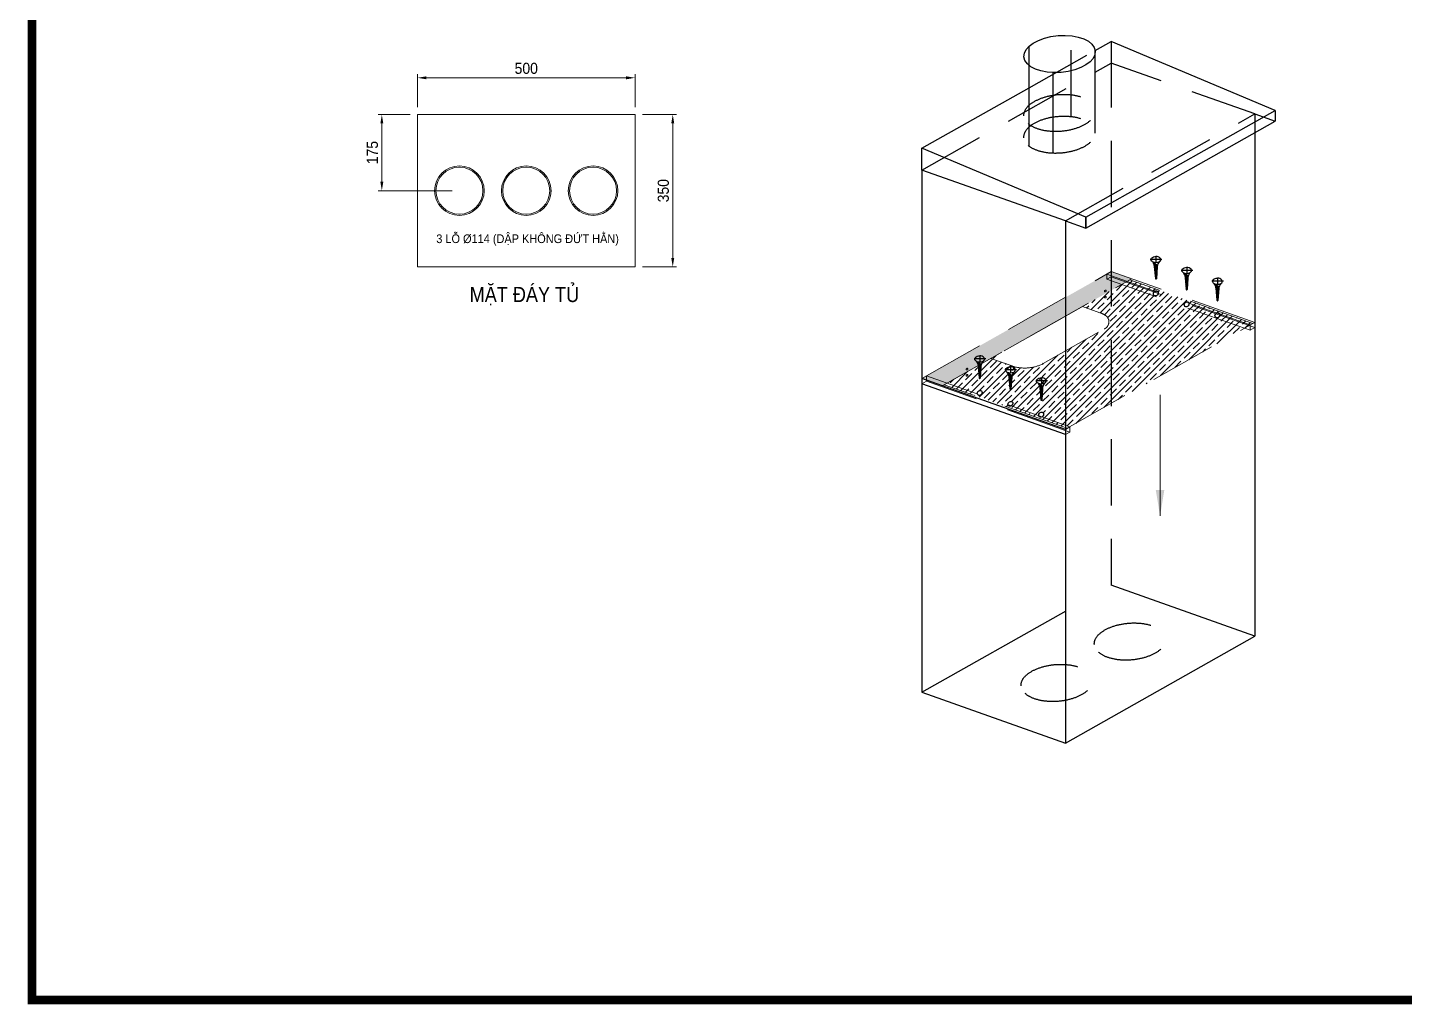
# Model space of a CAD drawing. Header units: millimetres. Extents: x 21200 to 27223, y 97648 to 101913.
# Drawn here: x 21200 to 24364, y 97648 to 99893 of the extents above; entities that cross this region are included whole.
import ezdxf
from ezdxf.enums import TextEntityAlignment as Align

# ---------------------------------------------------------------- set-up
doc = ezdxf.new("R2010")
doc.units = ezdxf.units.MM
doc.header["$LTSCALE"] = 6
doc.linetypes.add('DASHED', pattern=[19.05, 12.7, -6.35])
doc.linetypes.add('HIDDEN', pattern=[9.525, 6.35, -3.175])
for name, color, linetype, lineweight in [('Co ban', 3, 'Continuous', 13), ('Den', 2, 'Continuous', 25), ('DIM', 4, 'Continuous', 9), ('Net khuat', 6, 'HIDDEN', 13), ('Net manh', 4, 'Continuous', 13), ('Text', 4, 'Continuous', 0)]:
    doc.layers.add(name, color=color, linetype=linetype, lineweight=lineweight)
doc.styles.get("Standard").update_dxf_attribs({"font": 'VHELVCN.TTF', "height": 60})
doc.styles.add('VNI-HELVE', font='VHELVEN.TTF', dxfattribs={"width": 0.9})
doc.dimstyles.new('D10', dxfattribs={"dimscale": 1.7, "dimtxt": 15, "dimasz": 12, "dimexe": 5, "dimexo": 10, "dimgap": 5, "dimtad": 1, "dimtoh": 1, "dimdec": 0, "dimdsep": 46, "dimtxsty": 'VNI-HELVE', "dimcen": 250, "dimclrd": 256, "dimclre": 256, "dimclrt": 7, "dimadec": 0, "dimazin": 0, "dimtfac": 1, "dimtdec": 0, "dimtmove": 0, "dimatfit": 1, "dimfxl": 1, "dimtolj": 1, "dimtzin": 0, "dimlwd": -1, "dimlwe": -1, "dimarcsym": 0})
doc.dimstyles.get("Standard").update_dxf_attribs({"dimtxt": 40, "dimasz": 15, "dimexe": 10, "dimexo": 10, "dimgap": 10, "dimtad": 1, "dimdec": 0, "dimzin": 0, "dimdsep": 46, "dimtxsty": 'Standard', "dimblk": 'OBLIQUE', "dimcen": 0.09, "dimclrd": 5, "dimclre": 5, "dimclrt": 3, "dimadec": 0, "dimazin": 0, "dimtfac": 1, "dimtdec": 0, "dimtofl": 0, "dimtmove": 0, "dimatfit": 3, "dimfxl": 1, "dimtolj": 1, "dimtzin": 0, "dimlwd": 5, "dimlwe": 5, "dimarcsym": 0})

# ---------------------------------------------------------------- blocks, each defined once
blk = doc.blocks.new('*D61')
at = {"layer": 'Defpoints', "color": 0}
for p in [(22595.9, 99693), (22595.9, 99343), (22682.6, 99343)]:
    blk.add_point(p, dxfattribs=at)
at = {"layer": 'DIM'}
for p, q in [((22612.9, 99693), (22691.1, 99693)), ((22682.6, 99672.6), (22682.6, 99363.4)), ((22612.9, 99343), (22691.1, 99343))]:
    blk.add_line(p, q, dxfattribs=at)
for points in [[(22679.2, 99672.6), (22686, 99672.6), (22682.6, 99693)], [(22679.2, 99363.4), (22686, 99363.4), (22682.6, 99343)]]:
    blk.add_solid(points, dxfattribs=at)
at = {"layer": 'DIM', "color": 7, "insert": (22661, 99518), "char_height": 25.5, "attachment_point": 5, "rotation": 90, "style": 'VNI-HELVE'}
blk.add_mtext('\\A1;350', dxfattribs=at)
blk = doc.blocks.new('*D62')
at = {"layer": 'Defpoints', "color": 0}
for p in [(22014, 99693), (22095.9, 99693), (22192.4, 99518)]:
    blk.add_point(p, dxfattribs=at)
at = {"layer": 'DIM'}
for p, q in [((22078.9, 99693), (22005.5, 99693)), ((22014, 99538.4), (22014, 99672.6)), ((22175.4, 99518), (22005.5, 99518))]:
    blk.add_line(p, q, dxfattribs=at)
for points in [[(22010.6, 99672.6), (22017.4, 99672.6), (22014, 99693)], [(22010.6, 99538.4), (22017.4, 99538.4), (22014, 99518)]]:
    blk.add_solid(points, dxfattribs=at)
at = {"layer": 'DIM', "color": 7, "insert": (21992.4, 99605.5), "char_height": 25.5, "attachment_point": 5, "rotation": 90, "style": 'VNI-HELVE'}
blk.add_mtext('\\A1;175', dxfattribs=at)
blk = doc.blocks.new('*D63')
at = {"layer": 'Defpoints', "color": 0}
for p in [(22595.9, 99777.4), (22095.9, 99693), (22595.9, 99693)]:
    blk.add_point(p, dxfattribs=at)
at = {"layer": 'DIM'}
for p, q in [((22095.9, 99710), (22095.9, 99785.9)), ((22116.3, 99777.4), (22575.5, 99777.4)), ((22595.9, 99710), (22595.9, 99785.9))]:
    blk.add_line(p, q, dxfattribs=at)
for points in [[(22116.3, 99780.8), (22116.3, 99774), (22095.9, 99777.4)], [(22575.5, 99780.8), (22575.5, 99774), (22595.9, 99777.4)]]:
    blk.add_solid(points, dxfattribs=at)
at = {"layer": 'DIM', "color": 7, "insert": (22345.9, 99799), "char_height": 25.5, "attachment_point": 5, "style": 'VNI-HELVE'}
blk.add_mtext('\\A1;500', dxfattribs=at)
blk = doc.blocks.new('_Oblique')
at = {"color": 0, "lineweight": -2}
blk.add_line((-0.5, -0.5), (0.5, 0.5), dxfattribs=at)
blk = doc.blocks.new('t6')
h = blk.add_hatch(color=256)
edge = h.paths.add_edge_path(flags=16)
edge.add_ellipse((169800.5, 17911.2), major_axis=(-1.99, -1.1), ratio=0.735053, start_angle=0, end_angle=360)
edge = h.paths.add_edge_path(flags=16)
edge.add_ellipse((169482.6, 17731.7), major_axis=(-1.99, -1.1), ratio=0.735053, start_angle=0, end_angle=360)
h.paths.add_polyline_path([(169425.7, 17693.4), (169861.1, 17939.2), (169814, 17955.9), (169378.6, 17710.1)])
at = {"layer": 'Net manh', "linetype": 'DASHED', "ltscale": 2}
for p, q in [((169378.6, 17710.1), (169814, 17955.9)), ((169814, 17955.9), (169861.1, 17939.2)), ((169425.7, 17693.4), (169861.1, 17939.2)), ((169378.6, 17710.1), (169425.7, 17693.4))]:
    blk.add_line(p, q, dxfattribs=at)
for centre in [(169800.5, 17911.2), (169482.6, 17731.7)]:
    blk.add_ellipse(centre, major_axis=(-1.99, -1.1), ratio=0.735053, dxfattribs=at)
blk = doc.blocks.new('t7')
for p, q in [((169614.7, 17304.8), (169904.2, 17594.3)), ((169788.6, 17535.3), (169862.4, 17609.1)), ((169805.8, 17524.2), (169883.3, 17601.7)), ((169825.8, 17586.7), (169839.9, 17600.8)), ((169861.1, 17593.7), (169872.8, 17605.4)), ((169635.6, 17297.4), (169913, 17574.8)), ((169656.5, 17290), (169945.9, 17579.5)), ((169677.3, 17282.6), (169966.8, 17572.1)), ((169698.2, 17275.2), (169987.7, 17564.7)), ((169767.7, 17542.7), (169809.3, 17584.2)), ((169769.2, 17558.4), (169776.7, 17565.8)), ((169804.6, 17565.4), (169818.7, 17579.6)), ((169818.7, 17551.3), (169832.9, 17565.4)), ((169839.9, 17572.5), (169854.1, 17586.7)), ((169854.1, 17558.4), (169868.2, 17572.5)), ((169875.3, 17579.6), (169889.4, 17593.7)), ((169889.4, 17565.4), (169903.6, 17579.6)), ((169903.6, 17551.3), (169917.7, 17565.4)), ((169910.6, 17586.7), (169914.6, 17590.6)), ((169921.6, 17583.4), (169925.1, 17586.9)), ((169924.8, 17572.5), (169935.5, 17583.2)), ((169938.9, 17558.4), (169953.1, 17572.5)), ((169974.3, 17565.4), (169977.2, 17568.4)), ((169732.3, 17281), (170008.6, 17557.3)), ((169757.3, 17546.4), (169762.2, 17551.3)), ((169783.4, 17544.2), (169797.5, 17558.4)), ((169797.2, 17317.6), (170029.5, 17549.9)), ((169798.2, 17530.8), (169811.7, 17544.2)), ((169832.9, 17537.2), (169847, 17551.3)), ((169847, 17523), (169861.1, 17537.2)), ((169862.2, 17354.3), (170050.4, 17542.5)), ((169868.2, 17544.2), (169882.4, 17558.4)), ((169882.4, 17530.1), (169896.5, 17544.2)), ((169917.7, 17537.2), (169931.9, 17551.3)), ((169927.1, 17391), (170071.3, 17535.1)), ((169931.9, 17523), (169946, 17537.2)), ((169953.1, 17544.2), (169967.2, 17558.4)), ((169967.2, 17530.1), (169981.4, 17544.2)), ((169992.9, 17555.8), (169998.1, 17561)), ((170002.6, 17537.2), (170016.7, 17551.3)), ((170016.7, 17523), (170030.9, 17537.2)), ((170037.9, 17544.2), (170039.9, 17546.2)), ((170052.1, 17530.1), (170052.8, 17530.8)), ((170057.2, 17535.2), (170060.8, 17538.8)), ((169811.7, 17515.9), (169825.8, 17530.1)), ((169825.8, 17501.8), (169839.9, 17515.9)), ((169839.9, 17487.7), (169854.1, 17501.8)), ((169861.1, 17508.9), (169875.3, 17523)), ((169875.3, 17494.7), (169889.4, 17508.9)), ((169896.5, 17515.9), (169910.6, 17530.1)), ((169910.6, 17501.8), (169924.8, 17515.9)), ((169924.8, 17487.7), (169938.9, 17501.8)), ((169946, 17508.9), (169960.1, 17523)), ((169960.1, 17494.7), (169974.3, 17508.9)), ((169981.4, 17515.9), (169995.5, 17530.1)), ((169992.1, 17427.6), (170092.1, 17527.7)), ((169995.5, 17501.8), (170009.6, 17515.9)), ((170009.6, 17487.7), (170023.8, 17501.8)), ((170030.9, 17508.9), (170045, 17523)), ((170045, 17494.7), (170059.1, 17508.9)), ((170057, 17464.3), (170113, 17520.3)), ((170066.2, 17515.9), (170080.4, 17530.1)), ((170080.4, 17501.8), (170094.5, 17515.9)), ((170094.5, 17487.7), (170108.6, 17501.8)), ((170101.6, 17523), (170102.6, 17524)), ((170115.7, 17508.9), (170123.4, 17516.6)), ((170122, 17500.9), (170133.9, 17512.9)), ((169593.8, 17312.2), (169756.2, 17474.6)), ((169769.2, 17473.5), (169783.4, 17487.7)), ((169783.4, 17459.4), (169797.5, 17473.5)), ((169804.6, 17480.6), (169818.7, 17494.7)), ((169818.7, 17466.4), (169832.9, 17480.6)), ((169854.1, 17473.5), (169868.2, 17487.7)), ((169868.2, 17459.4), (169882.4, 17473.5)), ((169889.4, 17480.6), (169903.6, 17494.7)), ((169903.6, 17466.4), (169917.7, 17480.6)), ((169938.9, 17473.5), (169953.1, 17487.7)), ((169953.1, 17459.4), (169967.2, 17473.5)), ((169974.3, 17480.6), (169988.4, 17494.7)), ((169988.4, 17466.4), (170002.6, 17480.6)), ((170023.8, 17473.5), (170037.9, 17487.7)), ((170037.9, 17459.4), (170052.1, 17473.5)), ((170059.1, 17480.6), (170073.3, 17494.7)), ((169468.5, 17356.6), (169549.5, 17437.6)), ((169585, 17331.7), (169691.3, 17438)), ((169691.4, 17424), (169705.6, 17438.2)), ((169712.7, 17445.2), (169723.7, 17456.2)), ((169726.8, 17431.1), (169740.9, 17445.2)), ((169748, 17452.3), (169762.2, 17466.4)), ((169762.2, 17438.2), (169776.3, 17452.3)), ((169776.3, 17424), (169790.4, 17438.2)), ((169797.5, 17445.2), (169811.7, 17459.4)), ((169811.7, 17431.1), (169825.8, 17445.2)), ((169832.9, 17452.3), (169847, 17466.4)), ((169847, 17438.2), (169861.1, 17452.3)), ((169861.1, 17424), (169875.3, 17438.2)), ((169882.4, 17445.2), (169896.5, 17459.4)), ((169896.5, 17431.1), (169910.6, 17445.2)), ((169917.7, 17452.3), (169931.9, 17466.4)), ((169931.9, 17438.2), (169946, 17452.3)), ((169946, 17424), (169960.1, 17438.2)), ((169967.2, 17445.2), (169981.4, 17459.4)), ((169981.4, 17431.1), (169995.5, 17445.2)), ((170002.6, 17452.3), (170016.7, 17466.4)), ((170024.5, 17445.9), (170030.9, 17452.3)), ((169489.4, 17349.2), (169562.1, 17421.9)), ((169500.5, 17402.8), (169514.7, 17416.9)), ((169510.3, 17341.8), (169583, 17414.5)), ((169531.1, 17334.4), (169605.6, 17408.8)), ((169535.9, 17409.9), (169550, 17424)), ((169550, 17395.7), (169564.2, 17409.9)), ((169552, 17327), (169635.6, 17410.6)), ((169571.2, 17416.9), (169572.5, 17418.2)), ((169585.4, 17402.8), (169593.4, 17410.9)), ((169634.9, 17395.7), (169649, 17409.9)), ((169656.1, 17416.9), (169658.7, 17419.6)), ((169670.2, 17402.8), (169684.4, 17416.9)), ((169705.6, 17409.9), (169719.7, 17424)), ((169719.7, 17395.7), (169733.9, 17409.9)), ((169740.9, 17416.9), (169755.1, 17431.1)), ((169755.1, 17402.8), (169769.2, 17416.9)), ((169790.4, 17409.9), (169804.6, 17424)), ((169804.6, 17395.7), (169818.7, 17409.9)), ((169825.8, 17416.9), (169839.9, 17431.1)), ((169839.9, 17402.8), (169854.1, 17416.9)), ((169875.3, 17409.9), (169889.4, 17424)), ((169889.4, 17395.7), (169903.6, 17409.9)), ((169910.6, 17416.9), (169924.8, 17431.1)), ((169924.8, 17402.8), (169938.9, 17416.9)), ((169960.1, 17409.9), (169974.3, 17424)), ((169444, 17374.5), (169452, 17382.5)), ((169447.6, 17364), (169484.6, 17400.9)), ((169458.1, 17360.4), (169472.2, 17374.5)), ((169479.3, 17381.6), (169493.5, 17395.7)), ((169493.5, 17367.4), (169507.6, 17381.6)), ((169514.7, 17388.7), (169528.8, 17402.8)), ((169528.8, 17374.5), (169543, 17388.7)), ((169543, 17360.4), (169557.1, 17374.5)), ((169564.2, 17381.6), (169578.3, 17395.7)), ((169578.3, 17367.4), (169592.4, 17381.6)), ((169599.5, 17388.7), (169613.7, 17402.8)), ((169613.7, 17374.5), (169627.8, 17388.7)), ((169627.8, 17360.4), (169641.9, 17374.5)), ((169649, 17381.6), (169663.2, 17395.7)), ((169663.2, 17367.4), (169677.3, 17381.6)), ((169684.4, 17388.7), (169698.5, 17402.8)), ((169698.5, 17374.5), (169712.7, 17388.7)), ((169712.7, 17360.4), (169726.8, 17374.5)), ((169733.9, 17381.6), (169748, 17395.7)), ((169748, 17367.4), (169762.2, 17381.6)), ((169769.2, 17388.7), (169783.4, 17402.8)), ((169783.4, 17374.5), (169797.5, 17388.7)), ((169797.5, 17360.4), (169811.7, 17374.5)), ((169818.7, 17381.6), (169832.9, 17395.7)), ((169832.9, 17367.4), (169847, 17381.6)), ((169854.1, 17388.7), (169868.2, 17402.8)), ((169868.2, 17374.5), (169882.4, 17388.7)), ((169894.6, 17372.6), (169896.5, 17374.5)), ((169903.6, 17381.6), (169917.7, 17395.7)), ((169478.9, 17352.9), (169486.4, 17360.4)), ((169499.8, 17345.5), (169500.5, 17346.2)), ((169511.1, 17356.8), (169521.7, 17367.4)), ((169521.7, 17339.2), (169535.9, 17353.3)), ((169557.1, 17346.2), (169571.2, 17360.4)), ((169571.2, 17332.1), (169585.4, 17346.2)), ((169592.4, 17353.3), (169606.6, 17367.4)), ((169606.6, 17339.2), (169620.7, 17353.3)), ((169641.9, 17346.2), (169656.1, 17360.4)), ((169656.1, 17332.1), (169670.2, 17346.2)), ((169677.3, 17353.3), (169691.4, 17367.4)), ((169691.4, 17339.2), (169705.6, 17353.3)), ((169726.8, 17346.2), (169740.9, 17360.4)), ((169740.9, 17332.1), (169755.1, 17346.2)), ((169762.2, 17353.3), (169776.3, 17367.4)), ((169776.3, 17339.2), (169790.4, 17353.3)), ((169811.7, 17346.2), (169825.8, 17360.4)), ((169829.6, 17335.9), (169839.9, 17346.2)), ((169847, 17353.3), (169861.1, 17367.4)), ((169541.6, 17330.7), (169550, 17339.2)), ((169562.4, 17323.3), (169564.2, 17325)), ((169572.9, 17319.6), (169577, 17323.6)), ((169585.4, 17318), (169599.5, 17332.1)), ((169604.2, 17308.5), (169613.7, 17318)), ((169620.7, 17325), (169634.9, 17339.2)), ((169634.9, 17310.9), (169649, 17325)), ((169657.6, 17305.3), (169663.2, 17310.9)), ((169670.2, 17318), (169684.4, 17332.1)), ((169684.4, 17303.8), (169698.5, 17318)), ((169705.6, 17325), (169719.7, 17339.2)), ((169719.7, 17310.9), (169733.9, 17325)), ((169733.9, 17296.7), (169748, 17310.9)), ((169755.1, 17318), (169769.2, 17332.1)), ((169769.2, 17303.8), (169783.4, 17318)), ((169790.4, 17325), (169804.6, 17339.2)), ((169625.1, 17301.1), (169627.8, 17303.8)), ((169666.9, 17286.3), (169677.3, 17296.7)), ((169687.8, 17278.9), (169691.4, 17282.6)), ((169698.5, 17289.7), (169712.7, 17303.8)), ((169712.7, 17275.5), (169726.8, 17289.7))]:
    blk.add_line(p, q)
for centre in [(169916.6, 17579.9), (169987.3, 17554.8), (170058, 17529.8), (169511.6, 17351.3), (169582.3, 17326.2), (169653, 17301.2)]:
    blk.add_ellipse(centre, major_axis=(-4.05, -4.71), ratio=0.818049)
at = {"layer": 'Net manh', "linetype": 'DASHED', "ltscale": 2}
for p, q in [((169430.1, 17370.2), (169856.8, 17611.1)), ((170139.6, 17510.9), (169856.8, 17611.1)), ((169568.2, 17448.2), (169718.6, 17533.1)), ((169788.1, 17535.5), (169748, 17549.7)), ((169652, 17415.8), (169801.1, 17499.9)), ((169712.9, 17270), (170139.6, 17510.9)), ((169592.6, 17411.1), (169537.3, 17430.7)), ((169592.6, 17411.1), (169569, 17419.4)), ((169712.9, 17270), (169430.1, 17370.2))]:
    blk.add_line(p, q, dxfattribs=at)
for points in [[(169788.1, 17535.5, -0.047783), (169800.8, 17529.3, 1.020809)], [(169800.8, 17529.3, -0.590794), (169798, 17498.2, 0.322823)], [(169592.6, 17411.1, 0.160835), (169652, 17415.8, 0.322823)]]:
    blk.add_lwpolyline(points, format="xyb", dxfattribs=at)
for centre in [(169800.5, 17571.2), (169482.6, 17391.7)]:
    blk.add_ellipse(centre, major_axis=(-1.99, -1.1), ratio=0.735053, dxfattribs=at)
blk = doc.blocks.new('ocvit')
for p, q in [((173962.75, 20762.29), (173970.74, 20762.29)), ((173966.6, 20764.17), (173966.6, 20760.02)), ((173965.46, 20757.27), (173966.21, 20749.13)), ((173967.47, 20757.27), (173966.91, 20748.96))]:
    blk.add_line(p, q)
for points in [[(173964.24, 20760.59, -0.495846), (173963.6, 20762.87, -0.228833), (173966.6, 20764.17, -0.146565)], [(173964.24, 20760.59, -0.109265), (173965.46, 20757.27, 105.311353)], [(173964.24, 20760.59, 0.240023), (173968.96, 20760.59, 2.435915)], [(173964.79, 20759.57, -0.241505), (173967.63, 20758.11, 50.597816)], [(173965.03, 20759, -0.317414), (173967.47, 20757.27, 50.597816)], [(173968.96, 20760.59, 0.499233), (173969.59, 20762.87, 0.228452), (173966.6, 20764.17, 0.146565)], [(173968.96, 20760.59, 0.153499), (173967.47, 20757.27, -105.311353)], [(173965.23, 20758.36, -0.337057), (173967.41, 20756.35, 50.597816)], [(173965.4, 20757.64, -0.312601), (173967.36, 20755.61)], [(173965.51, 20756.72, -0.294394), (173967.31, 20754.78)], [(173965.58, 20755.97, -0.266064), (173967.27, 20754.22, -0.266064)], [(173965.65, 20755.19, -0.237413), (173967.23, 20753.65, -0.237413)], [(173965.72, 20754.42, -0.218351), (173967.18, 20753, -0.218351)], [(173965.79, 20753.66, -0.194322), (173967.14, 20752.43, -0.194322)], [(173965.87, 20752.8, -0.164057), (173967.1, 20751.84, -0.164057)], [(173965.92, 20752.22, -0.150398), (173967.07, 20751.35, -0.150398)], [(173965.99, 20751.54, -0.138465), (173967.03, 20750.71, -0.138465)], [(173966.05, 20750.85, -0.128069), (173966.98, 20750.05, -0.128069)], [(173966.12, 20750.11, -0.108537), (173966.94, 20749.46, -0.108537)], [(173966.17, 20749.54, -0.096411), (173966.91, 20748.96, -0.096411)], [(173966.21, 20749.13, 0.629701), (173966.91, 20748.96, 28.151313)]]:
    blk.add_lwpolyline(points, format="xyb")

msp = doc.modelspace()

# ---------------------------------------------------------------- hatches: boundary and pattern name
at = {"layer": 'Co ban'}
h = msp.add_hatch(color=256, dxfattribs=at)
h.paths.add_polyline_path([(22249.4, 99518, 0.015753), (22249.3, 99521.6), (22246.3, 99521.4, -0.015753), (22246.4, 99518, -0.015753), (22246.3, 99514.6), (22249.3, 99514.4, 0.015753)])
h.paths.add_polyline_path([(22138.4, 99518, -0.015753), (22138.5, 99521.4), (22135.5, 99521.6, 0.015753), (22135.4, 99518, 0.015753), (22135.5, 99514.4), (22138.5, 99514.6, -0.015753)])
h.paths.add_polyline_path([(22195.8, 99464.1, -0.031513), (22189, 99464.1), (22188.8, 99461.2, 0.031513), (22196, 99461.2)])
h.paths.add_polyline_path([(22196, 99574.9, 0.031513), (22188.8, 99574.9), (22189, 99571.9, -0.031513), (22195.8, 99571.9)])
h = msp.add_hatch(color=256, dxfattribs=at)
h.paths.add_polyline_path([(22402.9, 99518, 0.015753), (22402.7, 99521.6), (22399.8, 99521.4, -0.015753), (22399.9, 99518, -0.015753), (22399.8, 99514.6), (22402.7, 99514.4, 0.015753)])
h.paths.add_polyline_path([(22291.9, 99518, -0.015753), (22292, 99521.4), (22289, 99521.6, 0.015753), (22288.9, 99518, 0.015753), (22289, 99514.4), (22292, 99514.6, -0.015753)])
h.paths.add_polyline_path([(22349.3, 99464.1, -0.031513), (22342.5, 99464.1), (22342.3, 99461.2, 0.031513), (22349.4, 99461.2)])
h.paths.add_polyline_path([(22349.4, 99574.9, 0.031513), (22342.3, 99574.9), (22342.5, 99571.9, -0.031513), (22349.3, 99571.9)])
h = msp.add_hatch(color=256, dxfattribs=at)
h.paths.add_polyline_path([(22442.4, 99518, -0.015753), (22442.5, 99521.6), (22445.5, 99521.4, 0.015753), (22445.4, 99518, 0.015753), (22445.5, 99514.6), (22442.5, 99514.4, -0.015753)])
h.paths.add_polyline_path([(22553.4, 99518, 0.015753), (22553.2, 99521.4), (22556.2, 99521.6, -0.015753), (22556.4, 99518, -0.015753), (22556.2, 99514.4), (22553.2, 99514.6, 0.015753)])
h.paths.add_polyline_path([(22496, 99464.1, 0.031513), (22502.8, 99464.1), (22502.9, 99461.2, -0.031513), (22495.8, 99461.2)])
h.paths.add_polyline_path([(22495.8, 99574.9, -0.031513), (22502.9, 99574.9), (22502.8, 99571.9, 0.031513), (22496, 99571.9)])

# ---------------------------------------------------------------- linework, layer by layer
at = {"linetype": 'DASHED', "ltscale": 2}
for p, q in [((23598.4, 99688.4), (23598.4, 99874)), ((23501.3, 99754.5), (23653.6, 99840.4)), ((23690.3, 99861.2), (23690.3, 98611.2)), ((23254.9, 99565.4), (23690.3, 99811.2)), ((24020.2, 99694.3), (23690.3, 99811.2)), ((23584.8, 99448.5), (24020.2, 99694.3))]:
    msp.add_line(p, q, dxfattribs=at)
for p, q in [((23501.3, 99620.4), (23501.3, 99849.7)), ((23653.6, 99840.4), (23690.3, 99861.2)), ((23653.7, 99649.8), (23653.7, 99839)), ((24067.4, 99702.6), (23690.3, 99861.2)), ((23557.1, 99603.9), (23557.1, 99789.5)), ((23254.9, 99615.4), (23501.3, 99754.5)), ((23631.9, 99456.8), (24067.4, 99702.6)), ((24020.2, 99694.3), (24020.2, 98494.3)), ((24020.2, 99694.3), (24067.4, 99677.6)), ((24067.4, 99702.6), (24067.4, 99677.6)), ((23631.9, 99431.8), (24067.4, 99677.6)), ((23254.9, 99565.4), (23254.9, 99615.4)), ((23631.9, 99456.8), (23254.9, 99615.4)), ((23254.9, 99565.4), (23254.9, 98365.4)), ((23584.8, 99448.5), (23254.9, 99565.4)), ((23584.8, 99448.5), (23584.8, 98248.5)), ((23584.8, 99448.5), (23631.9, 99431.8)), ((23631.9, 99456.8), (23631.9, 99431.8)), ((23631.9, 99431.8), (23631.9, 99456.8)), ((23690.3, 99335.2), (23690.2, 99335.2)), ((23584.8, 98969.5), (23254.9, 99086.4)), ((23584.8, 98957.5), (23254.9, 99074.4)), ((23584.8, 98248.5), (24020.2, 98494.3)), ((23254.9, 98365.4), (23584.8, 98248.5))]:
    msp.add_line(p, q)
at = {"linetype": 'DASHED', "ltscale": 5}
for p in [(23254.9, 98365.4), (24020.2, 98494.3)]:
    msp.add_line(p, (23690.3, 98611.2), dxfattribs=at)
msp.add_ellipse((23571.7, 99832.2), major_axis=(-82, -6.8), ratio=0.51514)
at = {"linetype": 'DASHED', "ltscale": 2}
for centre in [(23571.7, 99696.6), (23571.7, 99646.6), (23733.5, 98481.8), (23565.1, 98386.7)]:
    msp.add_ellipse(centre, major_axis=(-82, -6.8), ratio=0.51514, dxfattribs=at)
at = {"layer": 'Co ban'}
msp.add_lwpolyline([(22595.9, 99343), (22595.9, 99693), (22095.9, 99693), (22095.9, 99343)], close=True, dxfattribs=at)
for centre, radius in [((22192.4, 99518), 57), ((22192.4, 99518), 54), ((22345.9, 99518), 57), ((22345.9, 99518), 54), ((22499.4, 99518), 57), ((22499.4, 99518), 54)]:
    msp.add_circle(centre, radius, dxfattribs=at)
at = {"layer": 'Den', "color": 1, "ltscale": 0.1, "const_width": 20.2}
msp.add_lwpolyline([(27212.7, 97658), (21209.9, 97658), (21209.9, 101902.4), (27212.7, 101902.4), (27212.7, 97658)], close=True, dxfattribs=at)
at = {"layer": 'Net khuat', "linetype": 'DASHED', "ltscale": 2}
for p, q in [((23690.3, 99332.2), (23679.9, 99326.3)), ((24020.2, 99215.3), (23690.3, 99332.2)), ((23690.3, 99332.2), (23690.3, 99320.2)), ((24009.8, 99209.4), (23679.9, 99326.3)), ((23679.9, 99326.3), (23679.9, 99314.3)), ((23690.3, 99320.2), (23679.9, 99314.3)), ((24009.8, 99197.4), (23679.9, 99314.3)), ((24020.2, 99203.3), (23690.3, 99320.2)), ((24009.8, 99209.4), (24020.2, 99215.3)), ((24009.8, 99209.4), (24009.8, 99197.4)), ((24020.2, 99215.3), (24020.2, 99203.3)), ((24009.8, 99197.4), (24020.2, 99203.3)), ((23265.4, 99092.3), (23254.9, 99086.4)), ((23265.4, 99080.3), (23254.9, 99074.4)), ((23595.3, 98975.4), (23265.4, 99092.3)), ((23265.4, 99092.3), (23265.4, 99080.3)), ((23595.3, 98963.4), (23265.4, 99080.3)), ((23584.8, 98969.5), (23595.3, 98975.4)), ((23584.8, 98957.5), (23595.3, 98963.4)), ((23595.3, 98975.4), (23595.3, 98963.4))]:
    msp.add_line(p, q, dxfattribs=at)

# ---------------------------------------------------------------- block references
at = {"xscale": 3.375, "yscale": 3.375, "zscale": 3.375}
for p in [(-563344.3, 29287.9), (-563273.6, 29262.9), (-563202.9, 29237.8), (-563749.3, 29059.3), (-563678.6, 29034.3), (-563607.6, 29009.2)]:
    msp.add_blockref('ocvit', p, dxfattribs=at)
for name, p in [('t6', (-146123.7, 81376.3)), ('t7', (-146123.7, 81702))]:
    msp.add_blockref(name, p)

# ---------------------------------------------------------------- texts
at = {"layer": 'Text', "style": 'VNI-HELVE'}
for s, height, width, p in [('3 LOÃ Þ114 (DAÄP KHOÂNG ÑÖÙT HAÚN)', 20, 0.9, (22349, 99397.6)), ('MAËT ÑAÙY TUÛ', 35, 0.85, (22341.7, 99262))]:
    msp.add_text(s, height=height, dxfattribs=dict(at, width=width)).set_placement(p, align=Align.CENTER)

# ---------------------------------------------------------------- dimensions: what is measured, and where the dimension line sits
at = {"layer": 'DIM'}
for p1, p2, distance, picture, middle in [((22095.9, 99693), (22595.9, 99693), 84.3, '*D63', (22345.9, 99799)), ((22595.9, 99693), (22595.9, 99343), 86.8, '*D61', (22661, 99518))]:
    dim = msp.add_aligned_dim(p1=p1, p2=p2, distance=distance, dimstyle='D10', override={"dimtxsty": 'VNI-HELVE'}, dxfattribs=at)
    dim.commit()
    dim.dimension.update_dxf_attribs({"geometry": picture, "text_midpoint": middle})
dim = msp.add_linear_dim(base=(22014, 99693), p1=(22192.4, 99518), p2=(22095.9, 99693), angle=90, dimstyle='D10', override={"dimtxsty": 'VNI-HELVE'}, dxfattribs=at)
dim.commit()
dim.dimension.update_dxf_attribs({"geometry": '*D62', "text_midpoint": (21992.4, 99605.5)})

# ---------------------------------------------------------------- leaders
msp.add_leader([(23802.5, 98770.4), (23802.5, 99048.9)], dimstyle='Standard', override={"dimasz": 60, "dimgap": 2, "dimtad": 0, "dimfxl": 15})

doc.saveas('drawing.dxf')
